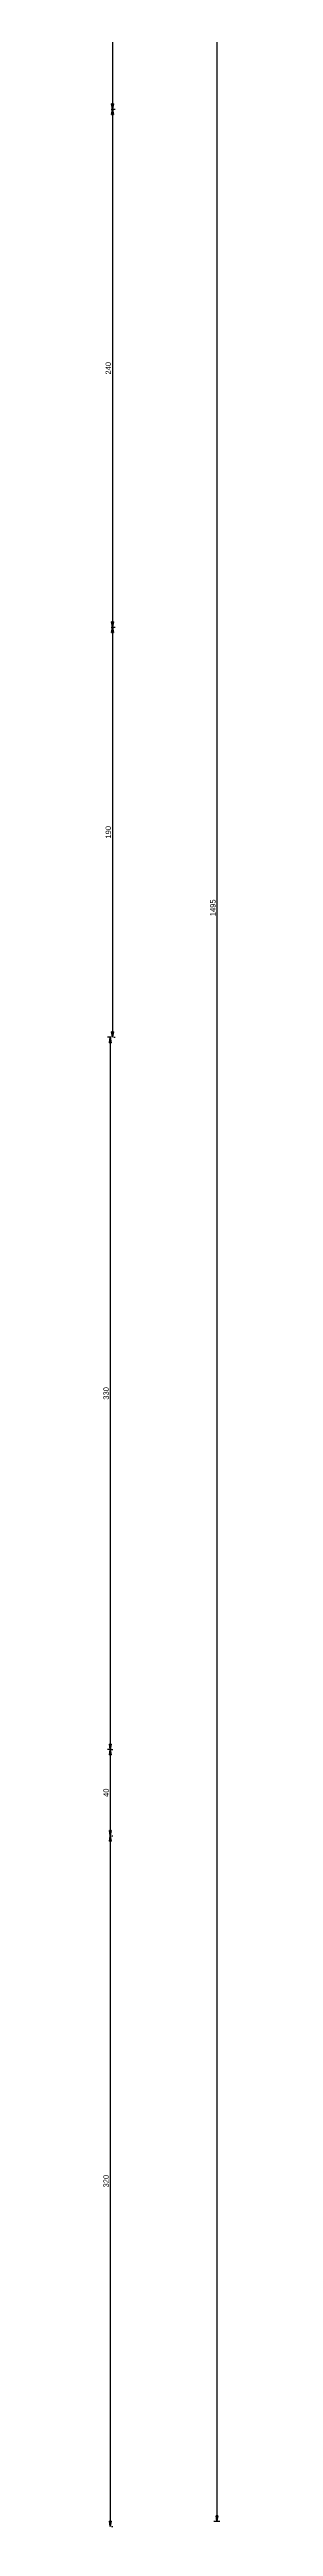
# Model space of a CAD drawing. Header units: millimetres. Extents: x -502 to 9998, y 2906 to 6004.
# Drawn here: x 2398 to 2452, y 3725 to 4873 of the extents above; entities that cross this region are included whole.
import ezdxf

# ---------------------------------------------------------------- set-up
doc = ezdxf.new("R2010")
doc.units = ezdxf.units.MM
doc.layers.add('ölçülendirme', color=80, linetype='Continuous', lineweight=30)
doc.styles.get("Standard").update_dxf_attribs({"font": 'arial.ttf'})

# ---------------------------------------------------------------- blocks, each defined once
blk = doc.blocks.new('_Closed')
at = {"color": 0, "linetype": 'ByBlock', "lineweight": -2}
for p, q in [((-1, 0.17), (0, 0)), ((-1, 0.17), (-1, -0.17)), ((0, 0), (-1, -0.17)), ((0, 0), (-1, 0))]:
    blk.add_line(p, q, dxfattribs=at)

msp = doc.modelspace()

# ---------------------------------------------------------------- linework, layer by layer
at = {"layer": 'ölçülendirme', "color": 90}
for p, q in [((2450.3, 5219.9), (2450.3, 3729.9)), ((2402, 5097.4), (2402, 4847.4)), ((2402, 4842.4), (2402, 4607.4)), ((2402, 4602.4), (2402, 4417.4)), ((2401, 4412.4), (2401, 4087.4)), ((2401, 4082.4), (2401, 4047.4)), ((2401, 4042.4), (2401, 3727.4))]:
    msp.add_line(p, q, dxfattribs=at)
at = {"layer": 'ölçülendirme'}
for p, q in [((2401.4, 4844.9), (2403.2, 4844.9)), ((2402.6, 4844.9), (2403.2, 4844.9)), ((2401.4, 4604.9), (2403.2, 4604.9)), ((2402.6, 4604.9), (2403.2, 4604.9)), ((2401.4, 4414.9), (2399.7, 4414.9)), ((2402.6, 4414.9), (2403.2, 4414.9)), ((2401.4, 4084.9), (2399.7, 4084.9)), ((2401.6, 4084.9), (2402.2, 4084.9)), ((2401.6, 4044.9), (2402.2, 4044.9)), ((2401.6, 4044.9), (2402.2, 4044.9)), ((2401.6, 3724.9), (2402.2, 3724.9)), ((2448.8, 3727.4), (2451.6, 3727.4))]:
    msp.add_line(p, q, dxfattribs=at)

# ---------------------------------------------------------------- block references
at = {"layer": 'ölçülendirme', "color": 90, "xscale": 2.5, "yscale": 2.5, "zscale": 2.5}
for p, rotation in [((2402, 4844.9), 270), ((2402, 4844.9), 90), ((2402, 4604.9), 270), ((2402, 4604.9), 90), ((2401, 4414.9), 90), ((2402, 4414.9), 270), ((2401, 4084.9), 270), ((2401, 4084.9), 90), ((2401, 4044.9), 270), ((2401, 4044.9), 90), ((2450.3, 3727.4), 270), ((2401, 3724.9), 270)]:
    msp.add_blockref('_Closed', p, dxfattribs=dict(at, rotation=rotation))

# ---------------------------------------------------------------- texts
at = {"layer": 'ölçülendirme', "char_height": 2.5, "attachment_point": 5, "rotation": 90}
for s, insert in [('240', (2400.1, 4724.9)), ('190', (2400.1, 4509.9)), ('1495', (2448.4, 4474.9)), ('330', (2399.1, 4249.9)), ('40', (2399.1, 4064.9)), ('320', (2399.1, 3884.9))]:
    msp.add_mtext(s, dxfattribs=dict(at, insert=insert))

doc.saveas('drawing.dxf')
